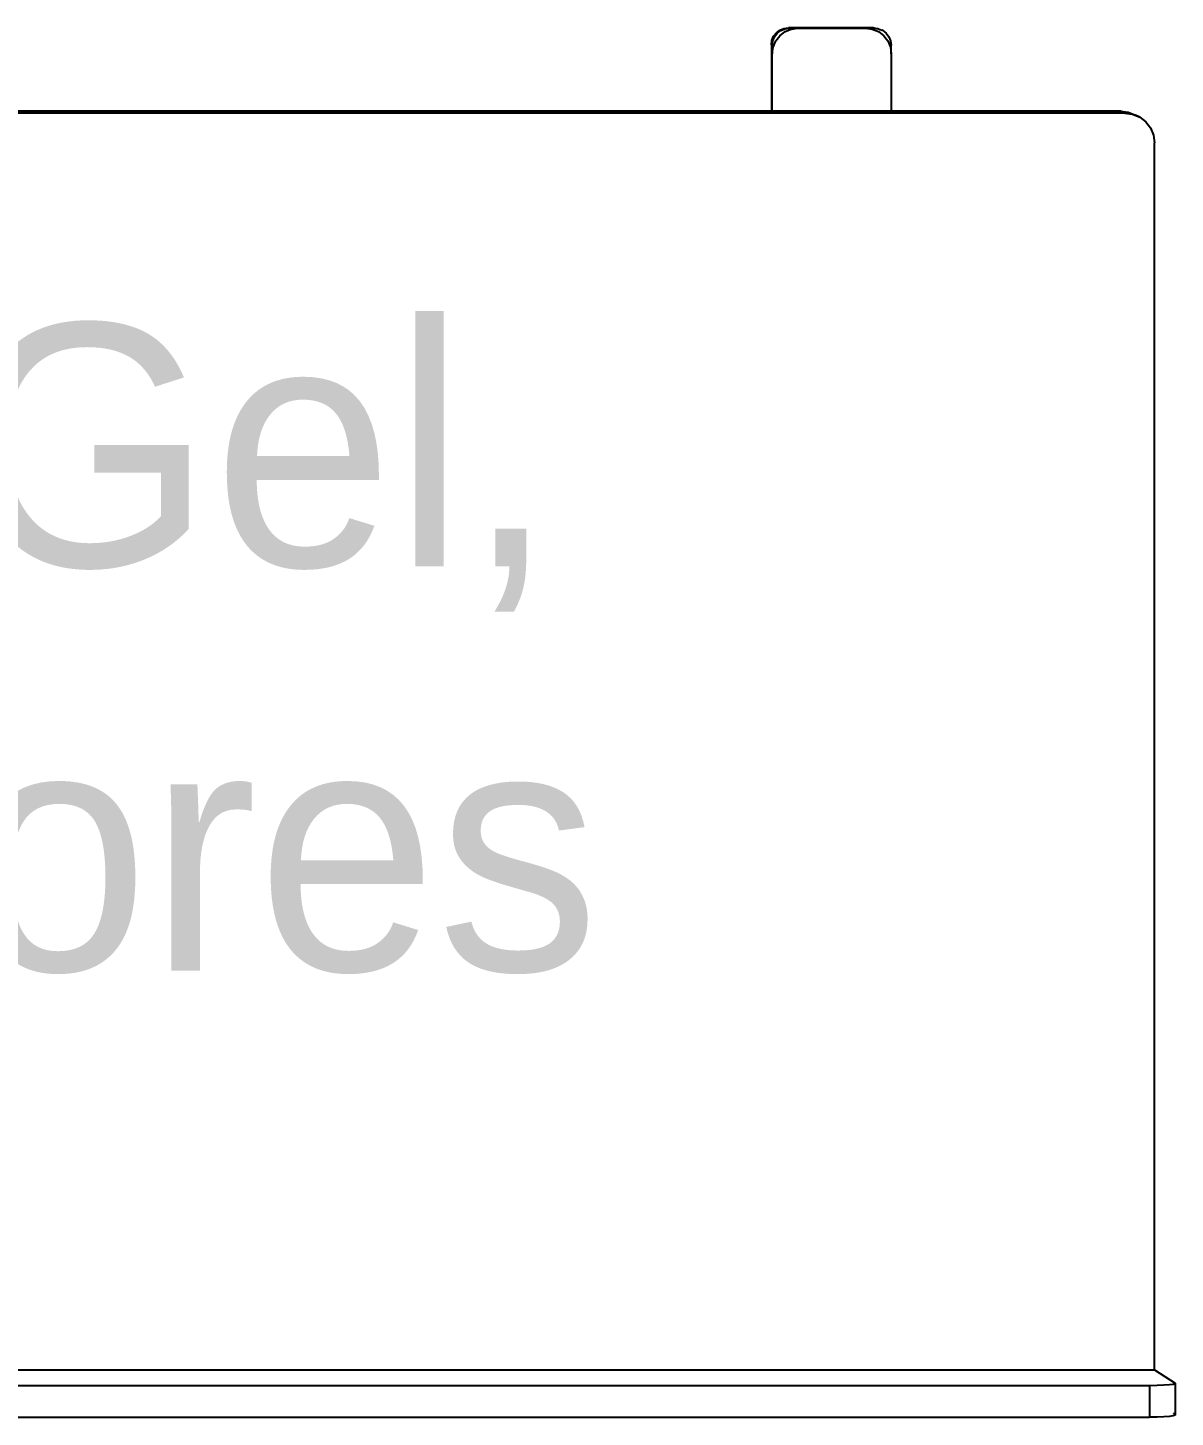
# Model space of a CAD drawing. Extents: x -4.2 to 4.2, y -5.7 to 5.7.
# Drawn here: x 2.646 to 3.167, y -3.237 to -2.607 of the extents above; entities that cross this region are included whole.
import ezdxf

# ---------------------------------------------------------------- set-up
doc = ezdxf.new("R2010")
doc.units = 0
doc.layers.get('0').update_dxf_attribs({"linetype": 'CONTINUOUS'})

# ---------------------------------------------------------------- blocks, each defined once
blk = doc.blocks.new('*X2')
for s, p in [('Jabón, Gel,', (2.13312, -2.85083)), ('Rotuladores', (2.11216, -3.03417))]:
    blk.add_text(s, height=0.11).set_placement(p)

msp = doc.modelspace()

# ---------------------------------------------------------------- linework, layer by layer
for p, q in [((2.98443, -2.61038), (2.98566, -2.60878)), ((2.98566, -2.60878), (2.98725, -2.60756)), ((2.98606, -2.60897), (2.98766, -2.60775)), ((2.98719, -2.6101), (2.98959, -2.60826)), ((2.98725, -2.60756), (2.98911, -2.60679)), ((2.98766, -2.60775), (2.98952, -2.60698)), ((2.98911, -2.60679), (2.99111, -2.60652)), ((2.98952, -2.60698), (2.99151, -2.60671)), ((2.98959, -2.60826), (2.99237, -2.60711)), ((2.99496, -2.60652), (2.99111, -2.60652)), ((2.99151, -2.60671), (2.99111, -2.60652)), ((2.99537, -2.60671), (2.99151, -2.60671)), ((2.99237, -2.60711), (2.99537, -2.60671)), ((3.0258, -2.60652), (2.99496, -2.60652)), ((2.99537, -2.60671), (2.99496, -2.60652)), ((2.99537, -2.60671), (3.02621, -2.60671)), ((3.02966, -2.60652), (3.0258, -2.60652)), ((3.02621, -2.60671), (3.0258, -2.60652)), ((3.03007, -2.60671), (3.02621, -2.60671)), ((3.02621, -2.60671), (3.02921, -2.60711)), ((3.02921, -2.60711), (3.032, -2.60826)), ((3.03007, -2.60671), (3.02966, -2.60652)), ((3.02966, -2.60652), (3.03166, -2.60679)), ((3.03007, -2.60671), (3.03207, -2.60698)), ((3.03166, -2.60679), (3.03207, -2.60698)), ((3.032, -2.60826), (3.03439, -2.6101)), ((3.03207, -2.60698), (3.03352, -2.60756)), ((3.03352, -2.60756), (3.03357, -2.6076)), ((3.03393, -2.60775), (3.03357, -2.6076)), ((3.03393, -2.60775), (3.03552, -2.60897)), ((2.9834, -2.61423), (2.98366, -2.61224)), ((2.9834, -2.61423), (2.9834, -2.61809)), ((2.9838, -2.61442), (2.9834, -2.61423)), ((2.98366, -2.61224), (2.98443, -2.61038)), ((2.9838, -2.61442), (2.98406, -2.61243)), ((2.9838, -2.61442), (2.9838, -2.61828)), ((2.98406, -2.61243), (2.98483, -2.61057)), ((2.9842, -2.61529), (2.98535, -2.6125)), ((2.98483, -2.61057), (2.98606, -2.60897)), ((2.98535, -2.6125), (2.98719, -2.6101)), ((3.03439, -2.6101), (3.03623, -2.6125)), ((3.03552, -2.60897), (3.03675, -2.61057)), ((3.03623, -2.6125), (3.03739, -2.61529)), ((3.03675, -2.61057), (3.03752, -2.61243)), ((3.03752, -2.61243), (3.03778, -2.61442)), ((3.03778, -2.61828), (3.03778, -2.61442)), ((2.9838, -2.61828), (2.9834, -2.61809)), ((2.9834, -2.61809), (2.9834, -2.64431)), ((2.9838, -2.61828), (2.9842, -2.61529)), ((2.9838, -2.64431), (2.9838, -2.61828)), ((3.03739, -2.61529), (3.03778, -2.61828)), ((3.03778, -2.61828), (3.03778, -2.64431)), ((3.14382, -2.64521), (2.06232, -2.64521)), ((2.9834, -2.64431), (2.19157, -2.64431)), ((2.9838, -2.64431), (2.9834, -2.64431)), ((3.03778, -2.64431), (2.9838, -2.64431)), ((3.14185, -2.64431), (3.03778, -2.64431)), ((3.14382, -2.64521), (3.14185, -2.64431)), ((3.14185, -2.64431), (3.14533, -2.64477)), ((3.14382, -2.64521), (3.1473, -2.64567)), ((3.14533, -2.64477), (3.14858, -2.64611)), ((3.1473, -2.64567), (3.15055, -2.64701)), ((3.15055, -2.64701), (3.14858, -2.64611)), ((3.15055, -2.64701), (3.15336, -2.64916)), ((3.15336, -2.64916), (3.15549, -2.65195)), ((3.15549, -2.65195), (3.15684, -2.65519)), ((3.15684, -2.65519), (3.1573, -2.65868)), ((3.1573, -3.21526), (3.1573, -2.65868)), ((2.04887, -3.21525), (3.1573, -3.21526)), ((3.1573, -3.21526), (3.16663, -3.2212)), ((3.155, -3.22239), (2.06968, -3.22239)), ((3.15843, -3.22235), (3.155, -3.22239)), ((3.155, -3.22239), (3.155, -3.23669)), ((3.1615, -3.22223), (3.15843, -3.22235)), ((3.164, -3.22204), (3.1615, -3.22223)), ((3.16576, -3.22179), (3.164, -3.22204)), ((3.16663, -3.22151), (3.16576, -3.22179)), ((3.16663, -3.2212), (3.16665, -3.22151)), ((3.16665, -3.22151), (3.16663, -3.23549)), ((3.16665, -3.22151), (3.16663, -3.22151)), ((3.16663, -3.22151), (3.16663, -3.23549)), ((2.06968, -3.23669), (3.155, -3.23669)), ((3.15843, -3.23665), (3.155, -3.23669)), ((3.1615, -3.23653), (3.15843, -3.23665)), ((3.164, -3.23634), (3.1615, -3.23653)), ((3.16576, -3.23609), (3.164, -3.23634)), ((3.16576, -3.23493), (3.16663, -3.23549)), ((3.16665, -3.2358), (3.16576, -3.23609)), ((3.16663, -3.23549), (3.16665, -3.2358))]:
    msp.add_line(p, q)

# ---------------------------------------------------------------- block references
msp.add_blockref('*X2', (0, 0))

doc.saveas('drawing.dxf')
